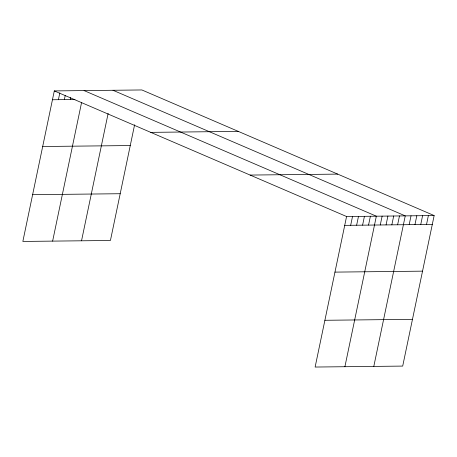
<?xml version="1.0" encoding="UTF-8"?>
<svg xmlns="http://www.w3.org/2000/svg" width="457" height="457" viewBox="0 0 457 457"><rect width="100%" height="100%" fill="white"/><g stroke="black" fill="none" stroke-linecap="round" stroke-linejoin="round"><path stroke-width="0.69" d="M434.15 215.561L346.572 216.521L315.124 367.045L402.703 366.086L434.15 215.561L141.876 89.955L54.297 90.914L22.85 241.439L110.428 240.479L134.604 124.772M58.405 99.689L59.827 92.891M64.363 99.626L65.214 95.542M70.315 99.557L70.744 97.518M52.629 241.113L81.546 102.676M81.529 240.799L108.143 113.399M350.679 225.295L352.524 216.452M356.631 225.232L358.482 216.39M362.59 225.164L364.435 216.327M368.542 225.101L370.393 216.258M344.898 366.72L376.345 216.195L84.077 90.589M380.281 224.97L382.126 216.132M386.062 224.907L387.907 216.07M391.843 224.844L393.688 216.007M397.619 224.781L399.469 215.938M373.803 366.405L405.25 215.875L112.976 90.269M409.181 224.655L411.032 215.813M414.962 224.593L416.807 215.75M420.743 224.53L422.588 215.687M426.524 224.467L428.369 215.624M52.452 99.752L74.948 99.506M150.747 132.364L238.326 131.405M42.684 146.508L130.262 145.549M250.122 175.071L337.7 174.111M32.618 194.682L120.197 193.722M344.721 225.364L432.305 224.404M334.952 272.115L422.536 271.155M324.893 320.288L412.471 319.329M54.297 90.914L346.572 216.521"/></g></svg>
